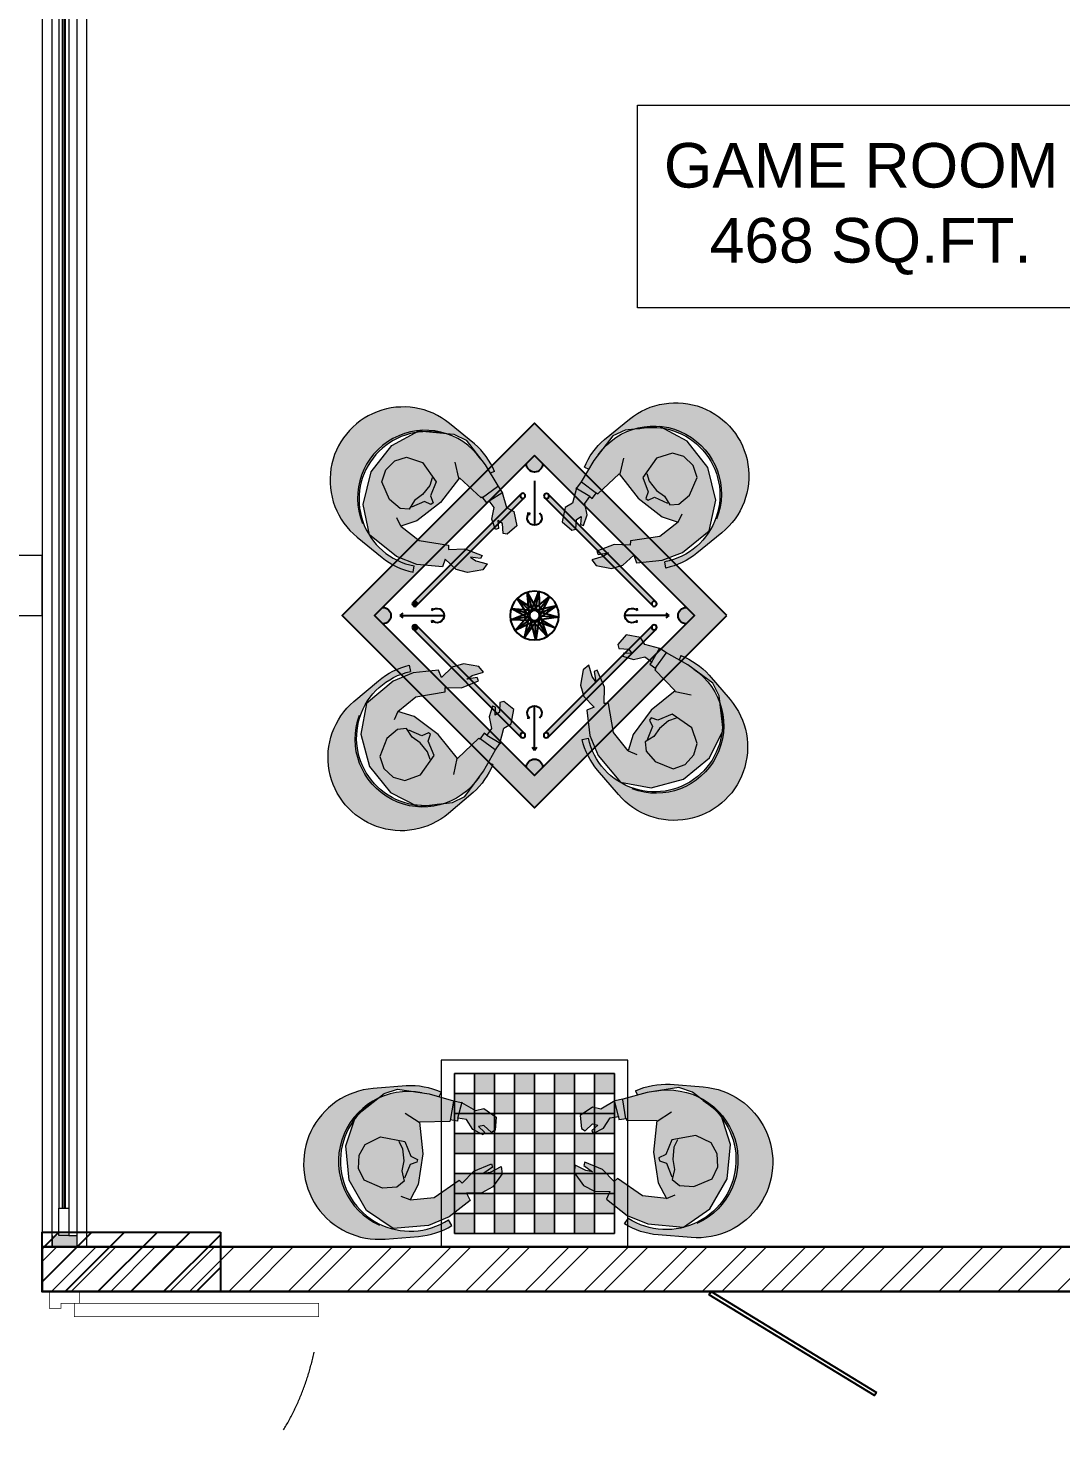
# Model space of a CAD drawing. Header units: inches. Extents: x 16106347 to 16308397, y -515360 to -420631.
# Drawn here: x 16181289 to 16184760, y -484972 to -480226 of the extents above; entities that cross this region are included whole.
import ezdxf

# ---------------------------------------------------------------- set-up
doc = ezdxf.new("R2010")
doc.units = ezdxf.units.IN
doc.header["$LTSCALE"] = 1000
doc.header["$MEASUREMENT"] = 0
doc.linetypes.add('DASHED2', pattern=[0.375, 0.25, -0.125])
doc.linetypes.add('HIDDEN', pattern=[0.375, 0.25, -0.125])
doc.layers.get('0').update_dxf_attribs({"color": 1})
for name, color, linetype, lineweight in [('$TD_AUDIT_GENERATED_(12FAFF)', 37, 'Continuous', 20), ('Chair', 5, 'Continuous', 15), ('col', 1, 'Continuous', 35), ('dim', 251, 'Continuous', 9), ('Dimension', 18, 'Continuous', 5), ('DOOR', 251, 'Continuous', 20), ('FURINTURE 25', 29, 'Continuous', 25), ('HA', 253, 'Continuous', 5), ('HACTH', 8, 'Continuous', 5), ('hatch', 8, 'Continuous', 5), ('HIDDEN', 253, 'HIDDEN', 9), ('Human', 4, 'Continuous', 13), ('P GLASS', 140, 'Continuous', 25), ('WALL', 7, 'Continuous', 30), ('window', 150, 'Continuous', 9)]:
    doc.layers.add(name, color=color, linetype=linetype, lineweight=lineweight)
for name, color, linetype in [('00', 252, 'Continuous'), ('ARH-FURNITURE', 252, 'Continuous'), ('S-COLUMN', 1, 'Continuous'), ('S-COLUMN HATCH', 8, 'Continuous'), ('TEXT', 7, 'Continuous')]:
    doc.layers.add(name, color=color, linetype=linetype)
doc.layers.add('Furniture', color=250, linetype='Continuous', lineweight=13, transparency=0.5)
doc.styles.add('ARIAL', font='ARIALN.TTF')

# ---------------------------------------------------------------- blocks, each defined once
blk = doc.blocks.new('gameroom2')
at = {"layer": 'HACTH', "lineweight": -3, "ltscale": 1.5}
blk.add_hatch(color=252, dxfattribs=at).paths.add_polyline_path([(341608.2893665498, -11102.3646849315), (341611.6158790246, -11102.3646849315), (341611.6158790246, -11100.82549931764), (341610.5447174895, -11100.82549931764), (341609.2254155347, -11100.82549931764), (341608.2893665498, -11100.82549931764)])
at = {"layer": 'P GLASS', "color": 140, "ltscale": 19, "elevation": 0.000433118807712421}
for points in [[(341609.7225262539, -11097.1607716656), (341609.7225907649, -10795.6973649555)], [(341610.0476067704, -11097.1607716656), (341610.0476712814, -10795.6973649555)]]:
    blk.add_lwpolyline(points, dxfattribs=at)
at = {"layer": 'window', "color": 18, "ltscale": 19}
for p, q in [((341609.2254155347, -10795.6973649555, 0.0004331188078008273), (341609.2254155347, -11097.1607716656, -0.0002952533748418781)), ((341608.2893665498, -11100.82549931764, -0.0002952533748418782), (341608.2893665498, -11102.3646849315, -0.0002952533748418782)), ((341610.5447174895, -11100.82549931764, -0.0002952533748418782), (341611.6158790246, -11100.82549931764, -0.0002952533748418782)), ((341611.6158790246, -11100.82549931764, -0.0002952533748418782), (341611.6158790246, -11102.3646849315, -0.0002952533748418782))]:
    blk.add_line(p, q, dxfattribs=at)
at = {"layer": 'window', "color": 7}
blk.add_line((341610.5447820005, -10795.6973649555, 0.0004331188078008273), (341610.5447174895, -11097.1607716656, -0.0002952533748418781), dxfattribs=at)
at = {"layer": 'window', "color": 18, "ltscale": 19}
for points, elevation in [([(341608.2893665498, -11102.3646849315), (341608.2894310608, -10790.49345168949), (341611.6159435356, -10790.49345168949), (341611.6158790246, -11102.3646849315)], 0.000433118807712421), ([(341609.2254800458, -11100.82549931764), (341609.2254800458, -11097.1607716656), (341610.5447820005, -11097.1607716656), (341610.5447820005, -11100.82549931764)], -0.0002952533749302843)]:
    blk.add_lwpolyline(points, close=True, dxfattribs=dict(at, elevation=elevation))
blk = doc.blocks.new('800mm wide flush door')
at = {"layer": 'DOOR', "const_width": 2.000000000000003}
for points in [[(34.99032286927104, 75.00000000034925), (34.8860658747144, 804.9999837288633), (74.89574218913913, 805.0056978226639), (75, 75.00000000093132)], [(49.99513658741489, 34.95130090415478), (34.99513673223555, 34.94921381387394), (34.988529747352, 89.91856854315847), (-0.01146991411224008, 89.91369866661262), (6.947200745344162e-06, -0.05565572355408221), (50.00000646291301, -0.04869875777512789)], [(750, 35.00000000174623), (764.9999999995343, 35.00000000093132), (764.9989585862495, 89.96935511787888), (799.9989585871808, 89.96935511752963), (799.9999999995343, 1.280568540096283e-09), (749.9999999995343, 1.280568540096283e-09)]]:
    blk.add_lwpolyline(points, close=True, dxfattribs=at)
at = {"layer": 'DOOR', "linetype": 'DASHED2'}
blk.add_arc((32.93314029090106, 74.14198733132798), 732.0673625230214, 0.06715298791372047, 86.71396558900678, dxfattribs=at)
blk = doc.blocks.new('COLUMN')
at = {"layer": 'HIDDEN', "color": 251}
blk.add_lwpolyline([(357382.564505349, -8583.536541766756), (357246.563980157, -8583.53881165694), (357246.563980157, -8591.5791267722), (357382.564505349, -8591.576856882017)], close=True, dxfattribs=at)
blk = doc.blocks.new('A$C4CAC7672')
at = {"layer": 'hatch'}
for points in [[(-7.302031177830941, -4.021258821012452), (-5.459911845537135, -3.190539031696972), (-5.113083933392772, -2.983359029807616), (-4.684521470859181, -3.737465630809311), (-4.644137955408951, -3.80852522701025), (-4.470723692327738, -3.704935490444768), (-2.033018402027665, -6.646416783391032), (0.8345834511637804, -3.804630859405734), (4.219512334362662, -1.829660042887554), (6.392029507616826, -1.413346185174305), (4.253615060995799, 0.7540513846906833), (0.5507137319364119, 1.834468584915157), (0.6005524420761503, 2.381610955460928), (-1.497613242274383, 2.586308379133698), (-3.621134103414079, 3.740051368484274), (-3.37777092889155, 4.120594671636354), (-2.079763988906052, 3.75959005986806), (-2.71238534123404, 4.306414252729155), (-4.116893444850575, 4.925471237045713), (-3.460996256500948, 5.591144083708059), (-1.431765006382193, 5.707445653213654), (-0.009164315764792264, 5.098105721466709), (1.233879162347876, 3.606540355714969), (1.707198386728123, 4.547752041253261), (4.96378899665433, 3.799610473099165), (7.45016020978801, 2.430143621750176), (10.56206430710154, -0.8270517679047771), (10.86682695727359, -4.880089639278594), (9.278827657515649, -8.966745801619254), (6.15445656189695, -12.00894872128265), (2.802755058160983, -13.27419976319652, -0.03662975004092448), (1.51225746361888, -13.21371156448731), (-0.3405521949025569, -12.78382279153448), (-1.039242876504431, -12.62171262636548, -0.1419122532610305), (-4.719763199420413, -9.367349689418916), (-5.087450261518825, -8.729823029658291), (-5.561633125027583, -7.907645019469783), (-6.062255915647256, -6.740007003594656), (-6.821870687737828, -4.96830363344634), (-7.297519742271106, -4.053073711402249)], [(-6.062255915647256, -6.740007003594656), (-5.561633125027583, -7.907645019469783), (-5.087450261518825, -8.729823029658291, 0.02084776837856999), (-4.719763199420413, -9.367349689418916), (-3.534001667219854, -11.42332246311707), (-2.012621001864318, -12.39586949889781), (-1.039242876504431, -12.62171262636548), (-0.3405521949025569, -12.78382279153448, 0.05401318934578923), (1.51225746361888, -13.21371156448731), (2.410750043549342, -13.42217975266976), (2.802755058160983, -13.27419976319652, 0.8412355020036297), (5.327616091439268, 3.939398280053865), (5.592568474938162, 4.730198182107415, -0.1185185131263925), (9.329583808372263, 2.293086615914945), (12.21787683597358, -0.7642665803432465, -0.999999999997485), (-1.656281965319067, -13.87123641866492), (-4.544574993065908, -10.81388322211569, -0.1185185131284168), (-6.660739102917432, -6.886206319846679)], [(-8.588358514360152, 0.5141687744180672), (-8.447588348353747, -1.377159265917726), (-7.583433320687618, -2.036795513762627), (-7.302031177830941, -4.021258821012452), (-5.459911845537135, -3.190539031696972), (-5.983942566090263, -2.233659671037458), (-5.502462249423843, -0.7937175309634767), (-5.789833400485804, 0.6337682435987517), (-6.191746055264957, 0.5583014050498605), (-6.249745943030575, -0.4875702777062543), (-6.781937227489834, -0.02942075749160722), (-6.695666488980351, 1.244990819192026), (-7.207748100394383, 1.432950921182055)]]:
    blk.add_hatch(color=256, dxfattribs=at).paths.add_polyline_path(points)
at = {"layer": 'Human', "color": 7, "ltscale": 10}
for p, q in [((5.59256847488723, 4.730198182165623), (5.327616091439268, 3.939398280053865)), ((12.21787683599541, -0.7642665804014541), (9.329583808372263, 2.293086615914945)), ((-6.660739102924708, -6.886206319846679), (-6.062255915654532, -6.740007003594656)), ((-4.544574992956768, -10.81388322223211), (-1.656281965319067, -13.87123641866492))]:
    blk.add_line(p, q, dxfattribs=at)
at = {"layer": 'Human', "color": 7}
blk.add_lwpolyline([(-2.033018402027665, -6.646416783391032), (0.8345834511637804, -3.804630859405734), (4.219512334362662, -1.829660042887554), (6.392029507616826, -1.413346185174305), (4.253615060995799, 0.7540513846906833), (0.5507137319364119, 1.834468584915157), (0.6005524420761503, 2.381610955460928), (-1.497613242274383, 2.586308379133698), (-3.621134103414079, 3.740051368484274), (-3.37777092889155, 4.120594671636354), (-2.079763988906052, 3.75959005986806), (-2.71238534123404, 4.306414252729155), (-4.116893444850575, 4.925471237045713), (-3.460996256500948, 5.591144083708059), (-1.431765006382193, 5.707445653213654), (-0.009164315764792264, 5.098105721466709), (1.233879162347876, 3.606540355714969), (1.707198386728123, 4.547752041253261), (4.96378899665433, 3.799610473099165), (7.45016020978801, 2.430143621750176), (10.56206430710154, -0.8270517679047771), (10.86682695727359, -4.880089639278594), (9.278827657515649, -8.966745801619254), (6.15445656189695, -12.00894872128265), (2.410750043549342, -13.42217975266976), (-2.012621001864318, -12.39586949889781), (-3.534001667219854, -11.42332246311707), (-5.561633125027583, -7.907645019469783), (-6.821870687737828, -4.96830363344634), (-7.297519742271106, -4.053073711402249), (-7.583433320687618, -2.036795513762627), (-8.447588348353747, -1.377159265917726), (-8.588358514360152, 0.5141687744180672), (-7.207748100394383, 1.432950921182055), (-6.695666488980351, 1.244990819192026), (-6.781937227489834, -0.02942075749160722), (-6.249745943030575, -0.4875702777062543), (-6.191746055264957, 0.5583014050498605), (-5.789833400485804, 0.6337682435987517), (-5.502462249423843, -0.7937175309634767), (-5.983942566090263, -2.233659671037458), (-5.459911845537135, -3.190539031696972), (-5.113083933392772, -2.983359029807616), (-4.644137955408951, -3.80852522701025), (-4.470723692327738, -3.704935490444768)], close=True, dxfattribs=at)
for points in [[(6.392029507616826, -1.413346185174305), (6.754642080282792, -2.560743669280782)], [(-5.459911845537135, -3.190539031696972), (-7.387578940593812, -4.059837331238668)], [(1.497547566199501, -7.154502548160963), (1.959169870708138, -6.203005359333474), (3.058560644072713, -5.130541883467231), (4.173139960337721, -4.512527990387753), (5.014643531787442, -3.484680272638798), (6.183375710366818, -3.72893272555666), (7.405683996803418, -5.05875927262241), (8.087511747908138, -7.490682465315331), (7.359494234733575, -8.979185729054734), (6.022623409808148, -9.964806895470247), (4.474708451190963, -10.23357108444907), (2.515519975800999, -9.298590593098197), (1.057049422408454, -6.56680360523751), (2.016759786936746, -4.82181113603292), (1.82268755446421, -3.888084121106658), (2.133065115485806, -3.717460940824822), (2.911128251143964, -4.220634917786811), (4.699328148337372, -3.688046569994185)], [(-4.650840418122243, -3.718462030868977), (-6.780192626873031, -4.919889961136505)], [(-1.94295973219414, -6.639653777354397), (-1.726180692108755, -8.75206116901245)]]:
    blk.add_lwpolyline(points, dxfattribs=at)
at = {"layer": 'Human', "color": 7, "ltscale": 10}
for centre, radius, start, end in [((2.569787530672329, -4.448058321606368), 8.829215515335541, 250.7539181733141, 71.79893262426299), ((2.392504407682281, -4.260398303158581), 9.543125022549743, 43.37127462131055, 70.40759791054481), ((5.280797435319982, -7.317751499533188), 9.543125022549667, 223.3712746213105, 43.37127462150459), ((2.738093334606674, -4.641313027066644), 8.829215515335541, 207.5851321243042, 14.45053420024927), ((2.565911187848542, -4.448962054739241), 9.543125022549743, 194.7968544625123, 221.8331777519712)]:
    blk.add_arc(centre, radius, start, end, dxfattribs=at)
blk = doc.blocks.new('KKY')
at = {"layer": 'ARH-FURNITURE'}
h = blk.add_hatch(color=256, dxfattribs=at)
h.dxf.hatch_style = 1
h.paths.add_polyline_path([(16.35240266466168, 16.20352792688573, 0.9999999999999999), (15.68723412527583, 16.20352792688573, 0.9999999999999999)], flags=17)
h = blk.add_hatch(color=256, dxfattribs=at)
h.dxf.hatch_style = 1
h.paths.add_polyline_path([(18.5508151281963, 14.00511546322014, 0.9999999999999999), (17.88564658881045, 14.00511546322014, 0.9999999999999999)], flags=17)
at = {"layer": 'HA'}
h = blk.add_hatch(color=256, dxfattribs=at)
h.paths.add_polyline_path([(-12.08738712250488, -14.10209005306024), (-12.08738712000195, 21.89790994886062), (23.91261288002715, 21.89790994886062), (23.91261287752423, -14.10209005557772)])
h.paths.add_polyline_path([(-9.053679255885072, 18.86420208351774), (-9.053679255885072, -11.06838218895791), (20.87890501451329, -11.06838218895791), (20.87890501451329, 18.86420208351774)], flags=16)
h = blk.add_hatch(color=256, dxfattribs=at)
h.paths.add_polyline_path([(-7.509757285006344, 18.86420208351774), (-9.053679255885072, 18.86420208351774), (-9.053679255885072, 17.32028011249713, 0.9837088231632798)])
h.paths.add_polyline_path([(20.87890501451329, 17.32028011059083), (20.87890501451329, 18.86420208351774), (19.33498304552631, 18.86420208351774, 0.9837088232088891)])
h.paths.add_polyline_path([(20.87890501451329, -11.06838218895791), (20.87890501451329, -9.524460217959131, 0.983708824571296), (19.33498304354725, -11.06838218895791)])
h.paths.add_polyline_path([(-9.053679255885072, -11.06838218895791), (-7.50975728611229, -11.06838218816119, 0.9837088240409593), (-9.053679255885072, -9.524460217107844)])
h = blk.add_hatch(color=256, dxfattribs=at)
h.paths.add_polyline_path([(-4.194592635525623, 16.5361121971946), (16.01981839499786, 16.53611219657978, 0.9999999983819786), (16.01981839386281, 15.87094365618395), (-4.194592634419678, 15.87094365676967, 0.414213562373095), (-3.862008364725625, 16.20352792646372, 0.4142135633470562), (-4.194592635525623, 16.53611219615777)])
h.paths.add_polyline_path([(-4.194592635292793, -8.740292298687564, 0.4142135624243564), (-3.862008365540532, -8.407708028993511, 0.414213562373095), (-4.194592635234585, -8.075123761609575), (16.0198183930188, -8.075123760012502, 1.000000001652579), (16.01981839412474, -8.740292300437432), (-4.194592635292793, -8.740292300844885)])
h.paths.add_polyline_path([(17.88564658819814, -6.20929556617557), (17.88564658880932, 14.00511546322014, 0.9999999999999999), (18.55081512924517, 14.00511546209964), (18.55081512639299, -6.209295566186483, 0.9999999999999999), (17.88564658700489, -6.209295566186483)])
h.paths.add_polyline_path([(-6.725589368317742, -6.209295565317007), (-6.72558936761925, 13.9354488469653, 0.9488657625514696), (-6.060420827270718, 13.97028215436876), (-6.060420829075156, -6.20929556532792, 0.9999999999999999)])
at = {"ltscale": 0.6}
for p, q in [((-6.705316173902247, 16.51583900133846), (-2.538209037971683, 12.34873186512414)), ((16.01981839613291, 16.53611219539016), (-4.194592635525623, 16.5361121971946)), ((16.01981839386281, 15.87094365618395), (-4.194592634419678, 15.87094365686789)), ((18.53054193448042, 16.5158390016004), (14.36343479718198, 12.34873186454206)), ((18.01897262755665, 16.44932214766959), (18.53054193448042, 16.5158390016004)), ((18.53054193448042, 16.5158390016004), (18.46402507941821, 16.00426969579712)), ((-6.725589368317742, -6.20929556532792), (-6.72558936761925, 14.0051154629582)), ((-6.06042082910426, -6.209295565342472), (-6.060420827270718, 14.0051154640496)), ((-2.987698976998217, 14.15659112616049), (-3.22955622637528, 13.98076942328044)), ((-3.22955622637528, 13.98076942328044), (-3.002848393749446, 13.78580337757012)), ((14.81292473743088, 14.15659112666981), (15.05478198456694, 13.98076942151965)), ((17.88564658819814, -6.209295567277877), (17.88564658889663, 14.00511546100824)), ((18.55081512738252, -6.209295567321533), (18.55081512924517, 14.00511546209964)), ((15.99547235420323, 13.04007905183607), (15.80050631074118, 12.81337122145123)), ((16.17129405820742, 12.7982218058205), (15.99547235420323, 13.04007905183607)), ((-6.705316174775362, -8.720019105934625), (-2.538209037447814, -4.552911968876288)), ((-4.34606829850236, -5.002401907899184), (-4.170246595604112, -5.244259157305351)), ((18.53054193133721, -8.72001910567269), (14.3634347965708, -4.552911970578862)), ((16.17129405646119, -5.00240190862678), (15.99547235356295, -5.244259157989291)), ((-2.987698977696709, -6.360771228763042), (-3.229556225967826, -6.18494952698893)), ((-6.705316174775362, -8.720019105934625), (-6.63879931968404, -8.208449797890353)), ((-6.193746867851587, -8.653502249762823), (-6.705316174775362, -8.720019105934625)), ((16.01981839415384, -8.075123761202121), (-4.194592635234585, -8.075123761609575)), ((16.01981839412474, -8.740292300437432), (-4.194592635292793, -8.740292300844885)), ((18.01897262557759, -8.653502250621386), (18.53054193133721, -8.72001910567269)), ((18.53054193133721, -8.72001910567269), (18.4640250785742, -8.20844979764297))]:
    blk.add_line(p, q, dxfattribs=at)
at = {"color": 250, "ltscale": 0.6}
for p, q in [((3.25695774925407, 5.730976332171849), (5.084736113756662, 3.820793720038637)), ((5.228334159328369, 4.370233445155463), (3.25695774925407, 5.730976332171849)), ((5.69114865877782, 4.699333963253594), (3.25695774925407, 5.730976332171849)), ((4.41301546714385, 6.755154097976629), (5.14372671066667, 4.214360435911658)), ((5.526213837991236, 4.634131812756095), (4.41301546714385, 6.755154097976629)), ((6.088956360676093, 4.710455224900215), (4.41301546714385, 6.755154097976629)), ((5.912612879415974, 7.124771663402498), (5.3788598626561, 4.535432159376796)), ((7.412210291658994, 6.75515410011576), (5.736269399145385, 4.710455226049817)), ((5.912612879328663, 4.729370621291309), (5.912612879415974, 7.124771663402498)), ((6.446365897078067, 4.535432158227195), (5.912612879415974, 7.124771663402498)), ((8.568268009432359, 5.730976331982674), (6.1340771021205, 4.699333963253594)), ((6.299011921772035, 4.634131811621046), (7.412210291658994, 6.75515410011576)), ((6.596891599299852, 4.37023344512636), (8.568268009432359, 5.730976331982674)), ((6.681499050202547, 4.21436043585345), (7.412210291658994, 6.75515410011576)), ((6.740489647112554, 3.820793719980429), (8.568268009432359, 5.730976331982674)), ((5.34407573932549, 4.504616116024408), (2.709278618072858, 4.286865148562356)), ((2.709278618072858, 4.286865148562356), (5.215402105735848, 3.444893402760499)), ((5.087214490631595, 3.998131458531134), (2.709278618072858, 4.286865148562356)), ((5.127247829630505, 4.170909195669083), (2.895444760768441, 2.753649013357062)), ((5.090337586181704, 3.774661440813361), (3.772807760542491, 1.482569270181557)), ((9.115947141661309, 4.286865147238132), (6.481150020408677, 4.504616114874807)), ((6.609823652834166, 3.444893402731395), (9.115947141661309, 4.286865147238132)), ((8.929780997772468, 2.753649013153336), (6.697977930103661, 4.170909196760476)), ((8.052418000093894, 1.482569270036038), (6.734888172446517, 3.774661440740601)), ((6.738011269102572, 3.998131459593424), (9.115947141661309, 4.286865147238132)), ((5.135183644189965, 3.603069929413323), (2.895444760768441, 2.753649013357062)), ((2.895444760768441, 2.753649013357062), (5.505790685216198, 3.172773715748917)), ((5.361252468224848, 3.275552696653904), (3.772807760542491, 1.482569270181557)), ((3.772807760542491, 1.482569270181557), (5.889377326733666, 3.066774000973965)), ((5.140374324313598, 0.7648149670894782), (6.278286952379858, 3.151177514708252)), ((5.713631316553801, 3.09061000980364), (5.140374324313598, 0.7648149670894782)), ((5.546938806161052, 3.15117751697835), (6.684851435187738, 0.7648149681663199)), ((5.93584843291319, 3.06677400207991), (8.052418000093894, 1.482569270036038)), ((6.111594444257207, 3.090610009789089), (6.684851435187738, 0.7648149681663199)), ((6.319435073353816, 3.172773715705262), (8.929780997772468, 2.753649013153336)), ((6.463973291451111, 3.275552697730745), (8.052418000093894, 1.482569270036038)), ((6.684851435187738, 0.7648149681663199), (6.583425055228872, 3.406648431187932)), ((6.690042115544202, 3.603069930461061), (8.929780997772468, 2.753649013153336))]:
    blk.add_line(p, q, dxfattribs=at)
at = {"color": 7}
blk.add_lwpolyline([(-9.053679255885072, 18.86420208351774), (20.87890501451329, 18.86420208351774), (20.87890501451329, -11.06838218895791), (-9.053679255885072, -11.06838218895791)], close=True, dxfattribs=at)
at = {"layer": 'ARH-FURNITURE', "color": 7, "ltscale": 0.6}
blk.add_lwpolyline([(-12.08738712250488, -14.10209005306024), (-12.08738712000195, 21.89790994886062), (23.91261288002715, 21.89790994886062), (23.91261287752423, -14.10209005557772)], close=True, dxfattribs=at)
at = {"layer": 'ARH-FURNITURE', "color": 250, "ltscale": 0.6}
for centre, radius in [((-4.194592634419678, 16.20352792646372), 0.3325842696929258), ((16.01981839496875, 16.20352792688573), 0.3325842696929258), ((-6.394834266160615, 13.97028215436876), 0.3325842696929258), ((18.21823085850338, 14.00511546322014), 0.3325842696929258), ((5.912612879270455, 3.897909947274456), 3.226861716423366), ((5.912612879270455, 3.897909947274456), 0.8314606742323142), ((5.912612879270455, 3.897909947274456), 0.6651685393858514), ((-6.393005098769208, -6.20929556532792), 0.3325842696929258), ((18.21823085669894, -6.209295566186483), 0.3325842696929258), ((-4.194592635234585, -8.407708028993511), 0.3325842696929258), ((16.0198183930188, -8.407708029706555), 0.3325842696929258)]:
    blk.add_circle(centre, radius, dxfattribs=at)
for centre, radius, start, end in [((-8.294398560043192, 18.10492138760674), 1.091864966781285, 225.9410600953131, 44.05893990070059), ((20.11962431960274, 18.10492138660265), 1.09186496678128, 135.9410600847025, 314.0589399113258), ((-3.214271737087984, 13.02479456430592), 0.9560970376817641, 179.0840113588802, 90.91598863694486), ((15.03949749632739, 13.02479456365108), 0.956097037681617, 89.08401137639699, 0.915988619444732), ((-3.214271736593219, -5.228974667999864), 0.956097037681625, 269.084011376397, 180.9159886194447), ((15.03949749458116, -5.228974668625597), 0.956097037681547, 359.0840113588802, 270.9159886369449), ((-8.294398559926776, -10.30910149096599), 1.091864966781363, 315.9410600847025, 134.0589399113258), ((20.11962431750726, -10.30910149194096), 1.09186496678128, 45.94106009531317, 224.0589399007005)]:
    blk.add_arc(centre, radius, start, end, dxfattribs=at)
blk = doc.blocks.new('CBCB')
at = {"xscale": 0.9842693613006535, "yscale": 0.9842693613006535, "zscale": 0.9842693613006535, "rotation": 90.00000000000001}
blk.add_blockref('KKY', (97687.49730901903, 129.5584312987776), dxfattribs=at)
at = {"layer": 'Chair', "linetype": 'Continuous'}
for p, rotation in [((97684.01562523414, 151.7124954290221), 141.3983722928712), ((97699.64298852114, 135.085109220348), 51.206654846052), ((97684.0686892608, 118.5395121396868), 322.5153471187697)]:
    blk.add_blockref('A$C4CAC7672', p, dxfattribs=dict(at, rotation=rotation))
at = {"layer": 'Chair', "linetype": 'Continuous', "xscale": -1, "rotation": 307.4846528795791}
blk.add_blockref('A$C4CAC7672', (97668.122987287, 135.2625459616102), dxfattribs=at)
blk = doc.blocks.new('UUTYUTYU')
at = {"layer": 'HACTH'}
h = blk.add_hatch(color=256, dxfattribs=at)
h.paths.add_polyline_path([(125730.6238419396, -25283.73364952314), (125730.6238419396, -25281.16222095172), (125728.0524133681, -25281.16222095172), (125728.0524133681, -25283.73364952314)])
h.paths.add_polyline_path([(125733.195270511, -25283.73364952314), (125735.7666990824, -25283.73364952314), (125735.7666990824, -25281.16222095172), (125733.195270511, -25281.16222095172)])
h.paths.add_polyline_path([(125728.0524133681, -25281.16222095172), (125728.0524133681, -25278.59079238027), (125725.4809847967, -25278.59079238027), (125725.4809847967, -25281.16222095172)])
h.paths.add_polyline_path([(125730.6238419396, -25281.16222095172), (125733.195270511, -25281.16222095172), (125733.195270511, -25278.59079238027), (125730.6238419396, -25278.59079238027)])
h.paths.add_polyline_path([(125735.7666990824, -25281.16222095172), (125738.3381276538, -25281.16222095172), (125738.3381276538, -25278.59079238027), (125735.7666990824, -25278.59079238027)])
h.paths.add_polyline_path([(125728.0524133681, -25286.30507809456), (125728.0524133681, -25283.73364952314), (125725.4809847967, -25283.73364952314), (125725.4809847967, -25286.30507809456)])
h.paths.add_polyline_path([(125728.0524133681, -25291.44793523743), (125728.0524133681, -25288.87650666598), (125725.4809847967, -25288.87650666598), (125725.4809847967, -25291.44793523743)])
h.paths.add_polyline_path([(125740.9095562253, -25281.16222095172), (125743.4809847967, -25281.16222095172), (125743.4809847967, -25278.59079238027), (125740.9095562253, -25278.59079238027)])
h.paths.add_polyline_path([(125728.0524133681, -25296.59079238027), (125728.0524133681, -25294.01936380885), (125725.4809847967, -25294.01936380885), (125725.4809847967, -25296.59079238027)])
h.paths.add_polyline_path([(125743.4809847967, -25286.30507809456), (125743.4809847967, -25283.73364952314), (125740.9095562253, -25283.73364952314), (125740.9095562253, -25286.30507809456)])
h.paths.add_polyline_path([(125738.3381276538, -25283.73364952314), (125740.9095562253, -25283.73364952314), (125740.9095562253, -25281.16222095172), (125738.3381276538, -25281.16222095172)])
h.paths.add_polyline_path([(125743.4809847967, -25283.73364952314), (125746.0524133681, -25283.73364952314), (125746.0524133681, -25281.16222095172), (125743.4809847967, -25281.16222095172)])
h.paths.add_polyline_path([(125728.0524133681, -25288.87650666598), (125730.6238419396, -25288.87650666598), (125730.6238419396, -25286.30507809456), (125728.0524133681, -25286.30507809456)])
h.paths.add_polyline_path([(125733.195270511, -25288.87650666598), (125735.7666990824, -25288.87650666598), (125735.7666990824, -25286.30507809456), (125733.195270511, -25286.30507809456)])
h.paths.add_polyline_path([(125738.3381276538, -25288.87650666598), (125740.9095562253, -25288.87650666598), (125740.9095562253, -25286.30507809456), (125738.3381276538, -25286.30507809456)])
h.paths.add_polyline_path([(125743.4809847967, -25291.44793523743), (125743.4809847967, -25288.87650666598), (125740.9095562253, -25288.87650666598), (125740.9095562253, -25291.44793523743)])
h.paths.add_polyline_path([(125738.3381276538, -25286.30507809456), (125738.3381276538, -25283.73364952314), (125735.7666990824, -25283.73364952314), (125735.7666990824, -25286.30507809456)])
h.paths.add_polyline_path([(125733.195270511, -25286.30507809456), (125733.195270511, -25283.73364952314), (125730.6238419396, -25283.73364952314), (125730.6238419396, -25286.30507809456)])
h.paths.add_polyline_path([(125743.4809847967, -25288.87650666598), (125746.0524133681, -25288.87650666598), (125746.0524133681, -25286.30507809456), (125743.4809847967, -25286.30507809456)])
h.paths.add_polyline_path([(125738.3381276538, -25291.44793523743), (125738.3381276538, -25288.87650666598), (125735.7666990824, -25288.87650666598), (125735.7666990824, -25291.44793523743)])
h.paths.add_polyline_path([(125733.195270511, -25291.44793523743), (125733.195270511, -25288.87650666598), (125730.6238419396, -25288.87650666598), (125730.6238419396, -25291.44793523743)])
h.paths.add_polyline_path([(125730.6238419396, -25294.01936380885), (125730.6238419396, -25291.44793523743), (125728.0524133681, -25291.44793523743), (125728.0524133681, -25294.01936380885)])
h.paths.add_polyline_path([(125740.9095562253, -25294.01936380885), (125740.9095562253, -25291.44793523743), (125738.3381276538, -25291.44793523743), (125738.3381276538, -25294.01936380885)])
h.paths.add_polyline_path([(125746.0524133681, -25294.01936380885), (125746.0524133681, -25291.44793523743), (125743.4809847967, -25291.44793523743), (125743.4809847967, -25294.01936380885)])
h.paths.add_polyline_path([(125743.4809847967, -25296.59079238027), (125743.4809847967, -25294.01936380885), (125740.9095562253, -25294.01936380885), (125740.9095562253, -25296.59079238027)])
h.paths.add_polyline_path([(125733.195270511, -25294.01936380885), (125735.7666990824, -25294.01936380885), (125735.7666990824, -25291.44793523743), (125733.195270511, -25291.44793523743)])
h.paths.add_polyline_path([(125733.195270511, -25296.59079238027), (125733.195270511, -25294.01936380885), (125730.6238419396, -25294.01936380885), (125730.6238419396, -25296.59079238027)])
h.paths.add_polyline_path([(125730.6238419396, -25299.16222095172), (125730.6238419396, -25296.59079238027), (125728.0524133681, -25296.59079238027), (125728.0524133681, -25299.16222095172)])
h.paths.add_polyline_path([(125735.7666990824, -25299.16222095172), (125735.7666990824, -25296.59079238027), (125733.195270511, -25296.59079238027), (125733.195270511, -25299.16222095172)])
h.paths.add_polyline_path([(125740.9095562253, -25299.16222095172), (125740.9095562253, -25296.59079238027), (125738.3381276538, -25296.59079238027), (125738.3381276538, -25299.16222095172)])
h.paths.add_polyline_path([(125738.3381276538, -25296.59079238027), (125738.3381276538, -25294.01936380885), (125735.7666990824, -25294.01936380885), (125735.7666990824, -25296.59079238027)])
h.paths.add_polyline_path([(125746.0524133681, -25299.16222095172), (125746.0524133681, -25296.59079238027), (125743.4809847967, -25296.59079238027), (125743.4809847967, -25299.16222095172)])
at = {"layer": 'Furniture', "color": 7}
for points in [[(125723.7666990824, -25276.87650666598), (125747.7666990824, -25276.87650666598), (125747.7666990824, -25300.87650666598), (125723.7666990824, -25300.87650666598)], [(125725.4809847967, -25281.16222095172), (125728.0524133681, -25281.16222095172), (125728.0524133681, -25278.59079238027), (125725.4809847967, -25278.59079238027)], [(125725.4809847967, -25278.59079238027), (125746.0524133681, -25278.59079238027), (125746.0524133681, -25299.16222095172), (125725.4809847967, -25299.16222095172)], [(125728.0524133681, -25281.16222095172), (125730.6238419396, -25281.16222095172), (125730.6238419396, -25278.59079238027), (125728.0524133681, -25278.59079238027)], [(125730.6238419396, -25281.16222095172), (125733.195270511, -25281.16222095172), (125733.195270511, -25278.59079238027), (125730.6238419396, -25278.59079238027)], [(125733.195270511, -25281.16222095172), (125735.7666990824, -25281.16222095172), (125735.7666990824, -25278.59079238027), (125733.195270511, -25278.59079238027)], [(125735.7666990824, -25281.16222095172), (125738.3381276538, -25281.16222095172), (125738.3381276538, -25278.59079238027), (125735.7666990824, -25278.59079238027)], [(125738.3381276538, -25281.16222095172), (125740.9095562253, -25281.16222095172), (125740.9095562253, -25278.59079238027), (125738.3381276538, -25278.59079238027)], [(125740.9095562253, -25281.16222095172), (125743.4809847967, -25281.16222095172), (125743.4809847967, -25278.59079238027), (125740.9095562253, -25278.59079238027)], [(125743.4809847967, -25281.16222095172), (125746.0524133681, -25281.16222095172), (125746.0524133681, -25278.59079238027), (125743.4809847967, -25278.59079238027)], [(125728.0524133681, -25283.73364952314), (125728.0524133681, -25281.16222095172), (125725.4809847967, -25281.16222095172), (125725.4809847967, -25283.73364952314)], [(125730.6238419396, -25283.73364952314), (125730.6238419396, -25281.16222095172), (125728.0524133681, -25281.16222095172), (125728.0524133681, -25283.73364952314)], [(125733.195270511, -25283.73364952314), (125733.195270511, -25281.16222095172), (125730.6238419396, -25281.16222095172), (125730.6238419396, -25283.73364952314)], [(125735.7666990824, -25283.73364952314), (125735.7666990824, -25281.16222095172), (125733.195270511, -25281.16222095172), (125733.195270511, -25283.73364952314)], [(125738.3381276538, -25283.73364952314), (125738.3381276538, -25281.16222095172), (125735.7666990824, -25281.16222095172), (125735.7666990824, -25283.73364952314)], [(125740.9095562253, -25283.73364952314), (125740.9095562253, -25281.16222095172), (125738.3381276538, -25281.16222095172), (125738.3381276538, -25283.73364952314)], [(125743.4809847967, -25283.73364952314), (125743.4809847967, -25281.16222095172), (125740.9095562253, -25281.16222095172), (125740.9095562253, -25283.73364952314)], [(125746.0524133681, -25283.73364952314), (125746.0524133681, -25281.16222095172), (125743.4809847967, -25281.16222095172), (125743.4809847967, -25283.73364952314)], [(125728.0524133681, -25286.30507809456), (125728.0524133681, -25283.73364952314), (125725.4809847967, -25283.73364952314), (125725.4809847967, -25286.30507809456)], [(125728.0524133681, -25286.30507809456), (125730.6238419396, -25286.30507809456), (125730.6238419396, -25283.73364952314), (125728.0524133681, -25283.73364952314)], [(125730.6238419396, -25286.30507809456), (125733.195270511, -25286.30507809456), (125733.195270511, -25283.73364952314), (125730.6238419396, -25283.73364952314)], [(125733.195270511, -25286.30507809456), (125735.7666990824, -25286.30507809456), (125735.7666990824, -25283.73364952314), (125733.195270511, -25283.73364952314)], [(125735.7666990824, -25286.30507809456), (125738.3381276538, -25286.30507809456), (125738.3381276538, -25283.73364952314), (125735.7666990824, -25283.73364952314)], [(125738.3381276538, -25286.30507809456), (125740.9095562253, -25286.30507809456), (125740.9095562253, -25283.73364952314), (125738.3381276538, -25283.73364952314)], [(125740.9095562253, -25286.30507809456), (125743.4809847967, -25286.30507809456), (125743.4809847967, -25283.73364952314), (125740.9095562253, -25283.73364952314)], [(125743.4809847967, -25286.30507809456), (125746.0524133681, -25286.30507809456), (125746.0524133681, -25283.73364952314), (125743.4809847967, -25283.73364952314)], [(125728.0524133681, -25288.87650666598), (125728.0524133681, -25286.30507809456), (125725.4809847967, -25286.30507809456), (125725.4809847967, -25288.87650666598)], [(125730.6238419396, -25288.87650666598), (125730.6238419396, -25286.30507809456), (125728.0524133681, -25286.30507809456), (125728.0524133681, -25288.87650666598)], [(125733.195270511, -25288.87650666598), (125733.195270511, -25286.30507809456), (125730.6238419396, -25286.30507809456), (125730.6238419396, -25288.87650666598)], [(125735.7666990824, -25288.87650666598), (125735.7666990824, -25286.30507809456), (125733.195270511, -25286.30507809456), (125733.195270511, -25288.87650666598)], [(125738.3381276538, -25288.87650666598), (125738.3381276538, -25286.30507809456), (125735.7666990824, -25286.30507809456), (125735.7666990824, -25288.87650666598)], [(125740.9095562253, -25288.87650666598), (125740.9095562253, -25286.30507809456), (125738.3381276538, -25286.30507809456), (125738.3381276538, -25288.87650666598)], [(125743.4809847967, -25288.87650666598), (125743.4809847967, -25286.30507809456), (125740.9095562253, -25286.30507809456), (125740.9095562253, -25288.87650666598)], [(125746.0524133681, -25288.87650666598), (125746.0524133681, -25286.30507809456), (125743.4809847967, -25286.30507809456), (125743.4809847967, -25288.87650666598)], [(125728.0524133681, -25291.44793523743), (125728.0524133681, -25288.87650666598), (125725.4809847967, -25288.87650666598), (125725.4809847967, -25291.44793523743)], [(125730.6238419396, -25291.44793523743), (125730.6238419396, -25288.87650666598), (125728.0524133681, -25288.87650666598), (125728.0524133681, -25291.44793523743)], [(125733.195270511, -25291.44793523743), (125733.195270511, -25288.87650666598), (125730.6238419396, -25288.87650666598), (125730.6238419396, -25291.44793523743)], [(125735.7666990824, -25291.44793523743), (125735.7666990824, -25288.87650666598), (125733.195270511, -25288.87650666598), (125733.195270511, -25291.44793523743)], [(125738.3381276538, -25291.44793523743), (125738.3381276538, -25288.87650666598), (125735.7666990824, -25288.87650666598), (125735.7666990824, -25291.44793523743)], [(125740.9095562253, -25291.44793523743), (125740.9095562253, -25288.87650666598), (125738.3381276538, -25288.87650666598), (125738.3381276538, -25291.44793523743)], [(125743.4809847967, -25291.44793523743), (125743.4809847967, -25288.87650666598), (125740.9095562253, -25288.87650666598), (125740.9095562253, -25291.44793523743)], [(125746.0524133681, -25291.44793523743), (125746.0524133681, -25288.87650666598), (125743.4809847967, -25288.87650666598), (125743.4809847967, -25291.44793523743)], [(125728.0524133681, -25294.01936380885), (125728.0524133681, -25291.44793523743), (125725.4809847967, -25291.44793523743), (125725.4809847967, -25294.01936380885)], [(125730.6238419396, -25294.01936380885), (125730.6238419396, -25291.44793523743), (125728.0524133681, -25291.44793523743), (125728.0524133681, -25294.01936380885)], [(125733.195270511, -25294.01936380885), (125733.195270511, -25291.44793523743), (125730.6238419396, -25291.44793523743), (125730.6238419396, -25294.01936380885)], [(125735.7666990824, -25294.01936380885), (125735.7666990824, -25291.44793523743), (125733.195270511, -25291.44793523743), (125733.195270511, -25294.01936380885)], [(125738.3381276538, -25294.01936380885), (125738.3381276538, -25291.44793523743), (125735.7666990824, -25291.44793523743), (125735.7666990824, -25294.01936380885)], [(125740.9095562253, -25294.01936380885), (125740.9095562253, -25291.44793523743), (125738.3381276538, -25291.44793523743), (125738.3381276538, -25294.01936380885)], [(125743.4809847967, -25294.01936380885), (125743.4809847967, -25291.44793523743), (125740.9095562253, -25291.44793523743), (125740.9095562253, -25294.01936380885)], [(125746.0524133681, -25294.01936380885), (125746.0524133681, -25291.44793523743), (125743.4809847967, -25291.44793523743), (125743.4809847967, -25294.01936380885)], [(125728.0524133681, -25296.59079238027), (125728.0524133681, -25294.01936380885), (125725.4809847967, -25294.01936380885), (125725.4809847967, -25296.59079238027)], [(125730.6238419396, -25296.59079238027), (125730.6238419396, -25294.01936380885), (125728.0524133681, -25294.01936380885), (125728.0524133681, -25296.59079238027)], [(125733.195270511, -25296.59079238027), (125733.195270511, -25294.01936380885), (125730.6238419396, -25294.01936380885), (125730.6238419396, -25296.59079238027)], [(125735.7666990824, -25296.59079238027), (125735.7666990824, -25294.01936380885), (125733.195270511, -25294.01936380885), (125733.195270511, -25296.59079238027)], [(125738.3381276538, -25296.59079238027), (125738.3381276538, -25294.01936380885), (125735.7666990824, -25294.01936380885), (125735.7666990824, -25296.59079238027)], [(125740.9095562253, -25296.59079238027), (125740.9095562253, -25294.01936380885), (125738.3381276538, -25294.01936380885), (125738.3381276538, -25296.59079238027)], [(125743.4809847967, -25296.59079238027), (125743.4809847967, -25294.01936380885), (125740.9095562253, -25294.01936380885), (125740.9095562253, -25296.59079238027)], [(125746.0524133681, -25296.59079238027), (125746.0524133681, -25294.01936380885), (125743.4809847967, -25294.01936380885), (125743.4809847967, -25296.59079238027)], [(125728.0524133681, -25299.16222095172), (125728.0524133681, -25296.59079238027), (125725.4809847967, -25296.59079238027), (125725.4809847967, -25299.16222095172)], [(125730.6238419396, -25299.16222095172), (125730.6238419396, -25296.59079238027), (125728.0524133681, -25296.59079238027), (125728.0524133681, -25299.16222095172)], [(125733.195270511, -25299.16222095172), (125733.195270511, -25296.59079238027), (125730.6238419396, -25296.59079238027), (125730.6238419396, -25299.16222095172)], [(125735.7666990824, -25299.16222095172), (125735.7666990824, -25296.59079238027), (125733.195270511, -25296.59079238027), (125733.195270511, -25299.16222095172)], [(125738.3381276538, -25299.16222095172), (125738.3381276538, -25296.59079238027), (125735.7666990824, -25296.59079238027), (125735.7666990824, -25299.16222095172)], [(125740.9095562253, -25299.16222095172), (125740.9095562253, -25296.59079238027), (125738.3381276538, -25296.59079238027), (125738.3381276538, -25299.16222095172)], [(125743.4809847967, -25299.16222095172), (125743.4809847967, -25296.59079238027), (125740.9095562253, -25296.59079238027), (125740.9095562253, -25299.16222095172)], [(125746.0524133681, -25299.16222095172), (125746.0524133681, -25296.59079238027), (125743.4809847967, -25296.59079238027), (125743.4809847967, -25299.16222095172)]]:
    blk.add_lwpolyline(points, close=True, dxfattribs=at)
at = {"layer": 'Chair', "linetype": 'Continuous', "yscale": 1.015982046498491, "zscale": 1.015982046498491}
for p, xscale, rotation in [((125724.0293380524, -25290.47805438971), 1.015982046498491, 231.2066548461605), ((125746.5553515175, -25290.67562530871), -1.015982046498491, 128.7933451539655)]:
    blk.add_blockref('A$C4CAC7672', p, dxfattribs=dict(at, xscale=xscale, rotation=rotation))
blk = doc.blocks.new('zw$8369')
at = {"layer": 'HA'}
h = blk.add_hatch(dxfattribs=at)
h.set_pattern_fill('ANSI32', color=251, scale=15, angle=360, style=0)
h.set_pattern_definition([(45, (20506.61129899696, 338131.1568490627), (-3.97747564417433, 3.97747564417433), []), (45, (20509.262949422, 338131.1568490627), (-3.97747564417433, 3.97747564417433), [])])
h.paths.add_polyline_path([(-691.62994883582, -72.86245671659708), (-463.624929908663, -72.86245671659708), (-463.624929908663, -78.86245671659708), (-691.62994883582, -78.86245671659708)])
at = {"layer": 'dim', "color": 251, "elevation": 0.0005671328776194875}
blk.add_lwpolyline([(-685.6238634940237, 239.0088591777603), (-691.6288055852056, 239.0088591777603), (-691.6288055852056, -72.86237406427972), (-685.6238634940237, -72.86237406427972)], close=True, dxfattribs=at)
at = {"layer": 'Dimension', "color": 251, "elevation": 0.0001340140698085202}
blk.add_lwpolyline([(-611.5678493659943, 80.68442903907271), (-551.3386829774827, 80.68442903907271), (-551.3386829774827, 53.4296778634307), (-611.5678493659943, 53.4296778634307)], close=True, dxfattribs=at)
at = {"layer": 'WALL', "color": 251, "elevation": 0.0005671328775846682}
blk.add_lwpolyline([(-463.624929908663, -78.86245671659708), (-691.62994883582, -78.86245671659708), (-691.62994883582, -72.86245671659708), (-463.624929908663, -72.86245671659708)], close=True, dxfattribs=at)
at = {"layer": 'WALL', "color": 251, "lineweight": 25, "elevation": -0.0003712912061935733}
blk.add_lwpolyline([(-579.4153478052467, -92.41619578184327), (-579.6757747195661, -92.84301872219658), (-601.8894801624119, -79.28927965695038), (-601.6290532480925, -78.86245671659708)], close=True, dxfattribs=at)
at = {"layer": '$TD_AUDIT_GENERATED_(12FAFF)', "color": 251, "linetype": 'Continuous', "xscale": 0.04499970686249029, "yscale": 0.04499970686249029, "zscale": 0.04499970686249029, "rotation": 269.9918171426533}
blk.add_blockref('800mm wide flush door', (-690.6498973909765, -78.86243376566563, 0.0005671328775846682), dxfattribs=at)
at = {"layer": 'col', "color": 251, "rotation": 360}
blk.add_blockref('COLUMN', (-358074.1883689165, 8603.642297692772, 0.0001340140699418859), dxfattribs=at)
at = {"layer": 'dim', "color": 251, "rotation": 360}
blk.add_blockref('gameroom2', (-342298.5790218376, 11029.50231086725, 0.0001340140699070665), dxfattribs=at)
at = {"layer": 'FURINTURE 25', "color": 251, "xscale": -1.032358749002721, "yscale": 1.03235874900272, "zscale": 1.03235874900272, "rotation": 134.9999999999999}
blk.add_blockref('CBCB', (-71834.45978145115, 71418.75663595012, -1.035886595064791e-05), dxfattribs=at)
at = {"layer": 'FURINTURE 25', "color": 251, "xscale": -1.047619048794525, "yscale": 1.047619048794525, "zscale": 1.047619048794525}
blk.add_blockref('UUTYUTYU', (131097.7878222391, 26432.81772286451, 0.0005671328775846682), dxfattribs=at)
at = {"layer": 'TEXT', "color": 251, "char_height": 5.999999999999999, "width": 80.11151185032215, "attachment_point": 1, "style": 'ARIAL'}
for s, insert in [('{\\fArial|b0|i0|c0|p34;\\W5.84263; }{\\fArial|b0|i0|c0|p34;\\C1;GAME ROOM}', (-621.6014535389841, 75.59777815989219, 0.000711505812886745)), ('{\\fArial|b0|i0|c0|p34;\\W8.03244; }{\\fArial|b0|i0|c0|p34;\\C1;468 SQ.FT.}', (-620.5393699090928, 65.50976318569155, 0.0001340140699418859))]:
    blk.add_mtext(s, dxfattribs=dict(at, insert=insert))

msp = doc.modelspace()

# ---------------------------------------------------------------- hatches: boundary and pattern name
at = {"layer": 'S-COLUMN HATCH'}
h = msp.add_hatch(dxfattribs=at)
h.set_pattern_fill('ANSI31', color=256, scale=625, angle=360, style=0)
h.set_pattern_definition([(44.99999999999999, (15444549.16998011, -520527.8502358478), (-55.242717280199, 55.24271728019904), [])])
h.paths.add_polyline_path([(16181335.11570477, -484273.6521217301), (16181335.1193946, -484473.6521217395), (16181935.1193946, -484473.6521217301), (16181935.11570477, -484273.6521217301)])

# ---------------------------------------------------------------- linework, layer by layer
at = {"layer": 'S-COLUMN', "ltscale": 5, "elevation": 0.01414758096048912}
msp.add_lwpolyline([(16181935.11570477, -484273.6521217301), (16181935.1193946, -484473.6521217301), (16181335.1193946, -484473.6521217395), (16181335.11570477, -484273.6521217301)], close=True, dxfattribs=at)

# ---------------------------------------------------------------- block references
at = {"layer": '00', "color": 1, "linetype": 'Continuous', "xscale": 25, "yscale": 25, "zscale": 25}
msp.add_blockref('zw$8369', (16198625.86811548, -482502.0907038245, -3.074097912758589e-05), dxfattribs=at)

doc.saveas('drawing.dxf')
